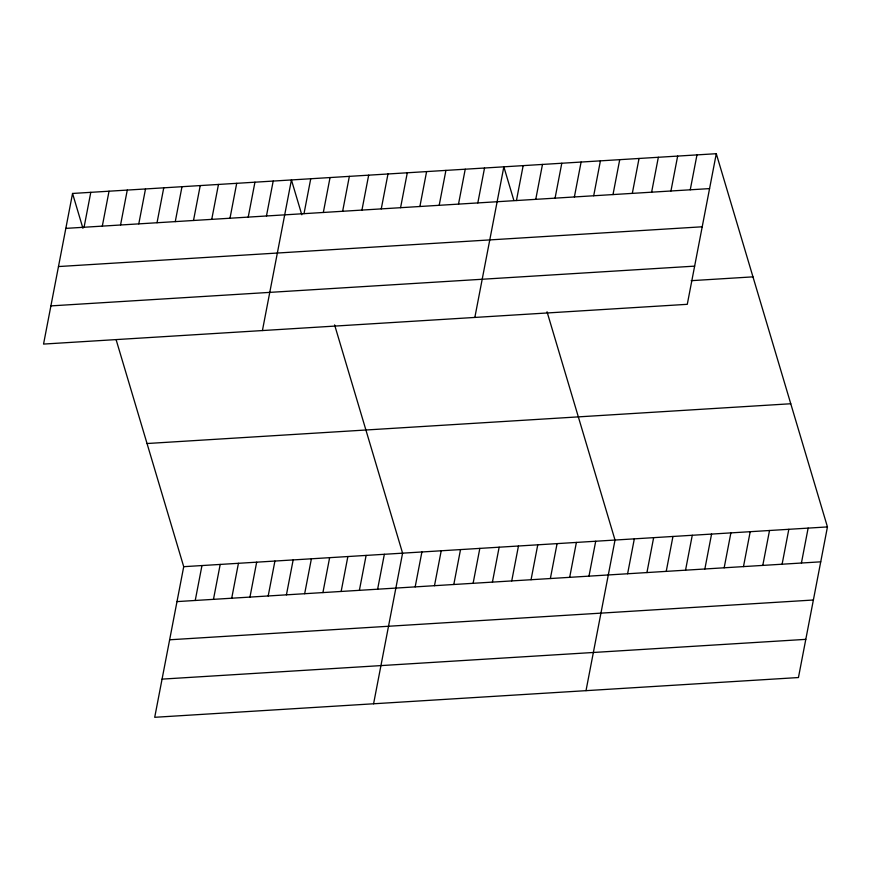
<?xml version="1.0" encoding="UTF-8"?>
<svg xmlns="http://www.w3.org/2000/svg" width="871" height="871" viewBox="0 0 871 871"><rect width="100%" height="100%" fill="white"/><g stroke="black" fill="none" stroke-linecap="round" stroke-linejoin="round"><path stroke-width="1.31" d="M72.554 193.46L43.55 344.078L687.284 304.317L716.289 153.699L72.554 193.46L82.93 228.289M84.073 227.244L90.791 192.339M102.31 226.122L109.038 191.206M120.546 224.99L127.275 190.085M138.783 223.869L145.511 188.953M157.03 222.736L163.748 187.831M175.267 221.615L181.985 186.699M193.504 220.483L200.232 185.577M211.74 219.361L218.469 184.445M229.988 218.229L236.705 183.324M248.224 217.108L254.942 182.191M116.115 339.701L183.716 566.683L154.711 717.301L798.446 677.54L827.45 526.922L716.289 153.699M266.461 215.975L273.189 181.07M195.235 600.467L201.963 565.562M262.421 330.555L291.426 179.938L301.802 214.778M213.471 599.346L220.2 564.43M304.012 213.656L310.74 178.751M231.719 598.214L238.436 563.308M323.326 212.47L330.044 177.553M249.955 597.092L256.673 562.176M268.192 595.96L274.92 561.055M342.641 211.272L349.358 176.356M286.428 594.839L293.157 559.922M361.944 210.085L368.673 175.169M304.665 593.706L311.393 558.801M381.258 208.888L387.987 173.971M322.912 592.585L329.63 557.669M400.573 207.69L407.29 172.785M341.149 591.453L347.867 556.547M419.887 206.503L426.605 171.587M359.385 590.331L366.114 555.415M439.191 205.306L445.919 170.4M377.622 589.199L384.351 554.294M458.505 204.119L465.234 169.203M373.583 703.79L402.587 553.161L334.595 324.894M477.82 202.921L484.537 168.005M415.173 586.88L421.902 551.974M474.847 317.436L503.852 166.818L513.857 200.406M434.487 585.693L441.216 550.777M516.438 200.537L523.166 165.621M453.802 584.495L460.519 549.59M535.752 199.339L542.481 164.434M473.116 583.309L479.834 548.392M555.067 198.153L561.795 163.236M492.42 582.111L499.148 547.195M574.381 196.955L581.099 162.05M511.734 580.924L518.463 546.008M593.695 195.768L600.413 160.852M531.049 579.727L537.766 544.811M612.999 194.571L619.727 159.654M550.363 578.529L557.081 543.624M632.313 193.384L639.042 158.468M569.678 577.342L576.395 542.426M651.628 192.186L658.345 157.27M588.981 576.145L595.71 541.239M670.942 190.989L677.66 156.083M586.009 690.659L615.024 540.042L547.032 311.774M690.246 189.802L696.974 154.886M627.61 573.76L634.328 538.844M646.924 572.574L653.642 537.657M666.228 571.376L672.956 536.46M685.542 570.178L692.271 535.273M704.857 568.992L711.574 534.075M724.171 567.794L730.889 532.889M743.475 566.607L750.203 531.691M762.789 565.41L769.518 530.493M782.104 564.223L788.821 529.307M801.418 563.025L808.136 528.109M65.837 228.376L709.56 188.604M58.477 266.559L702.211 226.787M50.899 305.895L694.633 266.134M691.171 280.68L752.969 276.858M147.036 443.524L790.77 403.752M183.716 566.683L827.45 526.922M176.998 601.6L820.722 561.828M169.649 639.782L813.372 600.01M162.071 679.119L805.795 639.358"/></g></svg>
